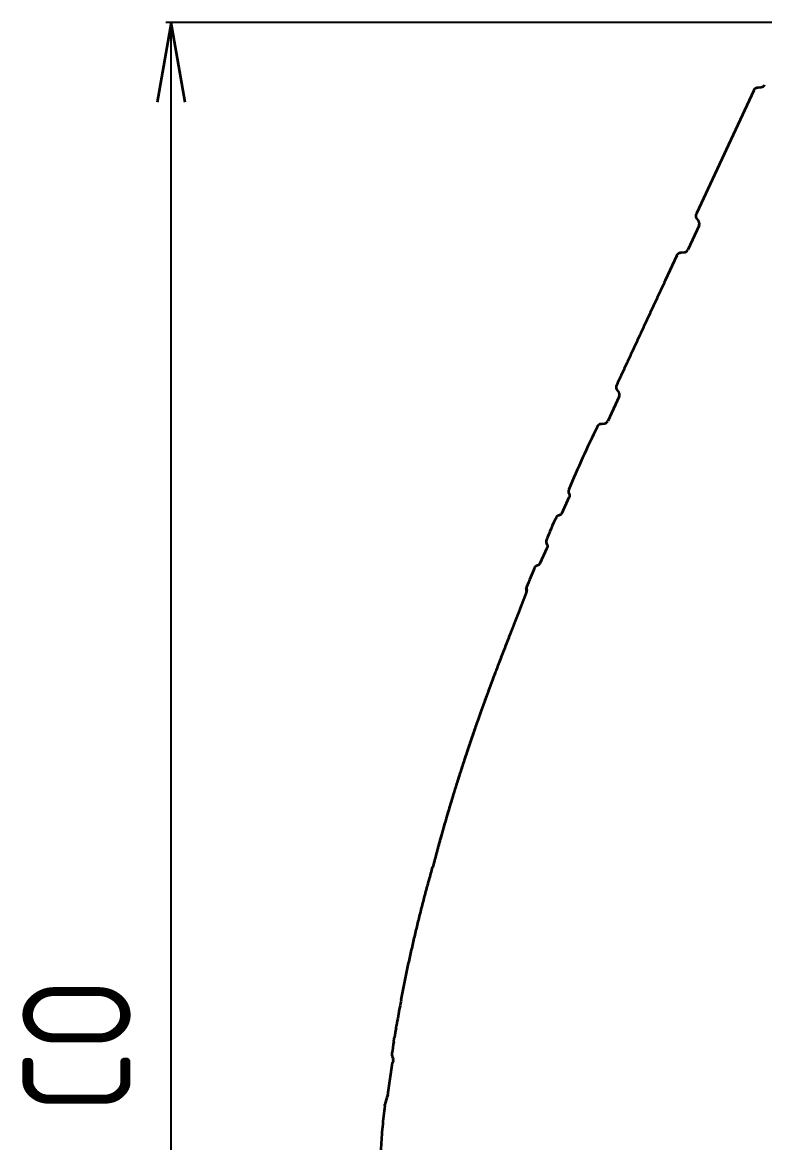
# Model space of a CAD drawing. Header units: millimetres. Extents: x 120 to 10915, y 515 to 8014.
# Drawn here: x 7713.1 to 7988.4, y 7370.6 to 7785.8 of the extents above; entities that cross this region are included whole.
import ezdxf
from ezdxf.enums import TextEntityAlignment as Align

# ---------------------------------------------------------------- set-up
doc = ezdxf.new("R2010")
doc.units = ezdxf.units.MM
doc.layers.get('0').update_dxf_attribs({"lineweight": 13})
doc.layers.add('201_Dimensions', color=7, linetype='Continuous', lineweight=13)
doc.styles.get("Standard").update_dxf_attribs({"font": 'isocp.shx'})

# ---------------------------------------------------------------- blocks, each defined once
blk = doc.blocks.new('BLOCK13')
at = {"layer": '201_Dimensions', "color": 2, "lineweight": 25}
for p, q in [((8141.599609, 3885.795898), (7766.277832, 3885.795898)), ((7768.277832, 3127.5), (7768.277832, 3885.795898))]:
    blk.add_line(p, q, dxfattribs=at)
at = {"layer": '201_Dimensions', "color": 2, "lineweight": 35}
blk.add_lwpolyline([(7773.487305, 3856.251709), (7768.277832, 3885.795898), (7763.068359, 3856.251709)], dxfattribs=at)
at = {"layer": '201_Dimensions', "color": 2, "lineweight": 18, "width": 0.65625}
blk.add_text('CO', height=40, rotation=90, dxfattribs=at).set_placement((7753.277832, 3481.647949), (7753.277832, 3531.647949), align=Align.FIT)
blk = doc.blocks.new('2903066')
at = {"layer": '201_Dimensions', "color": 3, "lineweight": 35}
for p, q in [((7985.98, 3861.68), (7987.13, 3861.78)), ((7984.35, 3860.53), (7963.1, 3814.96)), ((7963.27, 3812.97), (7963.93, 3812.02)), ((7964.06, 3810.53), (7959.84, 3801.47)), ((7955.82, 3799.36), (7951.51, 3790.11)), ((7957.46, 3800.51), (7958.61, 3800.61)), ((7933.72, 3749.48), (7934.35, 3748.58)), ((7934.48, 3747.09), (7930.25, 3738.03)), ((7927.98, 3737.07), (7929.02, 3737.17)), ((7913.33, 3704.01), (7915.93, 3709.79)), ((7915.75, 3711.27), (7915.97, 3710.66)), ((7912.18, 3703.22), (7912.66, 3703.39)), ((7905.13, 3685.35), (7907.73, 3691.11)), ((7907.51, 3692.66), (7907.75, 3692.01)), ((7904.15, 3684.61), (7904.47, 3684.73)), ((7897.62, 3668.37), (7896.85, 3666.4)), ((7897.62, 3668.36), (7896.85, 3666.38)), ((7897.62, 3668.36), (7896.85, 3666.38)), ((7851.69, 3513.07), (7851.86, 3514.06)), ((7848.83, 3489.16), (7850.39, 3500.27)), ((7850.61, 3500.51), (7850.62, 3500.62)), ((7850.66, 3501.1), (7850.69, 3501.36))]:
    blk.add_line(p, q, dxfattribs=at)
for centre, radius, start, end in [((7987, 3863.28), 1.5, 275.0006, 335), ((7962.7, 3811.16), 1.5, 20.0301, 34.978), ((7962.7, 3811.16), 1.5, 335, 20.0029), ((7958.48, 3802.1), 1.5, 275.0006, 335), ((7933.12, 3747.72), 1.5, 335, 34.9994), ((7928.89, 3738.66), 1.5, 275.0006, 335), ((8233.82, 3582.51), 343.63, 153.4744, 157.7495), ((7920.89, 3710.47), 5.54, 157.1141, 160.2553), ((7969.6, 3671.67), 66, 152.3319, 160.2405), ((9010.03, 3211.18), 1203.56, 156.88997, 157.25632), ((7900.94, 3676.12), 0.95, 157.2601, 176.8376), ((7900.94, 3676.12), 0.95, 176.8376, 185.2151), ((8424.97, 3414.19), 581.75, 169.44217, 170.11543), ((8383.55, 3422.2), 539.56, 169.1776, 169.4714), ((8176.24, 3456.13), 329.51, 170.0498, 170.6662), ((8419.79, 3415.21), 576.47, 170.72745, 171.16991), ((7875.35, 3510.47), 26.27, 196.821, 199.6321), ((7849.88, 3500.82), 0.747, 314.2481, 318.1114), ((7900.67, 3470.72), 54.93, 161.4559, 165.1633)]:
    blk.add_arc(centre, radius, start, end, dxfattribs=at)
for points, degree, knots in [([(7984.35, 3860.53), (7984.42, 3860.69), (7984.49, 3860.85), (7984.58, 3861), (7984.7, 3861.18), (7984.86, 3861.32), (7984.9, 3861.35), (7984.96, 3861.4), (7985.04, 3861.45), (7985.07, 3861.47), (7985.23, 3861.55), (7985.39, 3861.6), (7985.52, 3861.63), (7985.69, 3861.65), (7985.86, 3861.67), (7985.9, 3861.67), (7985.94, 3861.68), (7985.98, 3861.68)], 5, [0, 0, 0, 0, 0, 0, 4.875972, 4.875972, 4.875972, 6.098385, 6.098385, 6.098385, 7.32143, 7.32143, 7.32143, 10.985931, 10.985931, 10.985931, 12.168821, 12.168821, 12.168821, 12.168821, 12.168821, 12.168821]), ([(7963.1, 3814.96), (7963.03, 3814.82), (7962.96, 3814.67), (7962.9, 3814.52), (7962.84, 3814.3), (7962.82, 3814.07), (7962.82, 3814.01), (7962.83, 3813.85), (7962.87, 3813.69), (7962.9, 3813.6), (7962.94, 3813.51), (7962.98, 3813.42)], 5, [0, 0, 0, 0, 0, 0, 4.570335, 4.570335, 4.570335, 6.401867, 6.401867, 6.401867, 9.130798, 9.130798, 9.130798, 9.130798, 9.130798, 9.130798]), ([(7962.98, 3813.42), (7963, 3813.39), (7963.03, 3813.33), (7963.08, 3813.25), (7963.13, 3813.17), (7963.18, 3813.1), (7963.22, 3813.04), (7963.25, 3812.99), (7963.27, 3812.97)], 3, [0, 0, 0, 0, 0.44588, 0.845582, 1.168084, 1.49061, 1.817609, 2.147614, 2.147614, 2.147614, 2.147614]), ([(7955.82, 3799.36), (7955.89, 3799.51), (7955.96, 3799.67), (7956.05, 3799.83), (7956.18, 3800), (7956.34, 3800.15), (7956.37, 3800.18), (7956.44, 3800.23), (7956.51, 3800.27), (7956.55, 3800.3), (7956.7, 3800.37), (7956.87, 3800.43), (7956.99, 3800.45), (7957.16, 3800.48), (7957.33, 3800.5), (7957.37, 3800.5), (7957.42, 3800.5), (7957.46, 3800.51)], 5, [0, 0, 0, 0, 0, 0, 4.875972, 4.875972, 4.875972, 6.098385, 6.098385, 6.098385, 7.32143, 7.32143, 7.32143, 10.985931, 10.985931, 10.985931, 12.168821, 12.168821, 12.168821, 12.168821, 12.168821, 12.168821]), ([(7933.54, 3751.47), (7933.47, 3751.31), (7933.4, 3751.16), (7933.33, 3750.99), (7933.28, 3750.78), (7933.27, 3750.57), (7933.27, 3750.53), (7933.28, 3750.44), (7933.29, 3750.35), (7933.3, 3750.31), (7933.33, 3750.15), (7933.4, 3749.99), (7933.46, 3749.87), (7933.55, 3749.73), (7933.65, 3749.59), (7933.67, 3749.55), (7933.69, 3749.52), (7933.72, 3749.48)], 5, [0, 0, 0, 0, 0, 0, 4.859241, 4.859241, 4.859241, 6.077452, 6.077452, 6.077452, 7.296286, 7.296286, 7.296286, 10.948219, 10.948219, 10.948219, 12.127315, 12.127315, 12.127315, 12.127315, 12.127315, 12.127315]), ([(7926.37, 3735.97), (7926.44, 3736.12), (7926.52, 3736.27), (7926.6, 3736.42), (7926.73, 3736.59), (7926.89, 3736.73), (7926.92, 3736.76), (7926.99, 3736.81), (7927.06, 3736.85), (7927.09, 3736.87), (7927.24, 3736.95), (7927.4, 3737), (7927.53, 3737.02), (7927.69, 3737.05), (7927.86, 3737.06), (7927.9, 3737.07), (7927.94, 3737.07), (7927.98, 3737.07)], 5, [0, 0, 0, 0, 0, 0, 4.738775, 4.738775, 4.738775, 5.926696, 5.926696, 5.926696, 7.115172, 7.115172, 7.115172, 10.683393, 10.683393, 10.683393, 11.838101, 11.838101, 11.838101, 11.838101, 11.838101, 11.838101]), ([(7915.67, 3712.34), (7915.66, 3712.3), (7915.64, 3712.26), (7915.63, 3712.22), (7915.61, 3712.13), (7915.6, 3712.05), (7915.59, 3712), (7915.59, 3711.94), (7915.59, 3711.87), (7915.59, 3711.85), (7915.61, 3711.72), (7915.64, 3711.59), (7915.68, 3711.48), (7915.71, 3711.37), (7915.75, 3711.27)], 5, [0, 0, 0, 0, 0, 0, 1.260819, 1.260819, 1.260819, 2.515819, 2.515819, 2.515819, 3.143898, 3.143898, 3.143898, 6.276162, 6.276162, 6.276162, 6.276162, 6.276162, 6.276162]), ([(7915.97, 3710.66), (7916, 3710.58), (7916.03, 3710.49), (7916.05, 3710.4), (7916.07, 3710.24), (7916.05, 3710.07), (7916.02, 3710), (7915.99, 3709.92), (7915.95, 3709.84), (7915.95, 3709.82), (7915.94, 3709.8), (7915.93, 3709.79)], 5, [0, 0, 0, 0, 0, 0, 2.605337, 2.605337, 2.605337, 4.690776, 4.690776, 4.690776, 5.204511, 5.204511, 5.204511, 5.204511, 5.204511, 5.204511]), ([(7912.66, 3703.39), (7912.68, 3703.4), (7912.71, 3703.41), (7912.76, 3703.43), (7912.8, 3703.45), (7912.85, 3703.47), (7912.89, 3703.49), (7912.93, 3703.51), (7912.97, 3703.53), (7913.01, 3703.56), (7913.04, 3703.58), (7913.08, 3703.61), (7913.11, 3703.65), (7913.14, 3703.69), (7913.18, 3703.74), (7913.21, 3703.78), (7913.22, 3703.8)], 3, [0, 0, 0, 0, 0.199395, 0.397146, 0.592602, 0.785317, 0.975063, 1.161852, 1.345927, 1.527747, 1.707952, 1.887314, 2.066677, 2.246882, 2.535958, 2.831385, 2.831385, 2.831385, 2.831385]), ([(7911.15, 3702.32), (7911.17, 3702.34), (7911.19, 3702.39), (7911.23, 3702.46), (7911.27, 3702.52), (7911.3, 3702.59), (7911.34, 3702.65), (7911.38, 3702.71), (7911.42, 3702.76), (7911.46, 3702.81), (7911.51, 3702.86), (7911.55, 3702.9), (7911.6, 3702.94), (7911.66, 3702.98), (7911.71, 3703.02), (7911.77, 3703.05), (7911.83, 3703.08), (7911.9, 3703.11), (7911.97, 3703.14), (7912.04, 3703.16), (7912.11, 3703.19), (7912.16, 3703.21), (7912.18, 3703.22)], 3, [0, 0, 0, 0, 0.32196, 0.638428, 0.94702, 1.24623, 1.535385, 1.814611, 2.08478, 2.347442, 2.604718, 2.859143, 3.113469, 3.370432, 3.632531, 3.901819, 4.179758, 4.467103, 4.763839, 5.069127, 5.381263, 5.697644, 5.697644, 5.697644, 5.697644]), ([(7907.49, 3693.98), (7907.47, 3693.9), (7907.44, 3693.83), (7907.41, 3693.75), (7907.38, 3693.64), (7907.36, 3693.54), (7907.35, 3693.51), (7907.34, 3693.43), (7907.33, 3693.35), (7907.33, 3693.29), (7907.34, 3693.21), (7907.35, 3693.13), (7907.36, 3693.1), (7907.38, 3693), (7907.42, 3692.89), (7907.45, 3692.81), (7907.48, 3692.74), (7907.51, 3692.66)], 5, [0, 0, 0, 0, 0, 0, 2.34546, 2.34546, 2.34546, 3.125544, 3.125544, 3.125544, 4.683734, 4.683734, 4.683734, 5.46417, 5.46417, 5.46417, 7.801863, 7.801863, 7.801863, 7.801863, 7.801863, 7.801863]), ([(7907.75, 3692.01), (7907.79, 3691.93), (7907.82, 3691.84), (7907.85, 3691.75), (7907.87, 3691.58), (7907.85, 3691.41), (7907.82, 3691.34), (7907.79, 3691.25), (7907.75, 3691.17), (7907.74, 3691.15), (7907.74, 3691.13), (7907.73, 3691.11)], 5, [0, 0, 0, 0, 0, 0, 2.685609, 2.685609, 2.685609, 4.835487, 4.835487, 4.835487, 5.36444, 5.36444, 5.36444, 5.36444, 5.36444, 5.36444]), ([(7903.06, 3683.58), (7903.09, 3683.67), (7903.13, 3683.75), (7903.17, 3683.84), (7903.23, 3683.95), (7903.29, 3684.06), (7903.31, 3684.09), (7903.37, 3684.16), (7903.43, 3684.24), (7903.47, 3684.28), (7903.6, 3684.38), (7903.74, 3684.45), (7903.83, 3684.49), (7903.94, 3684.54), (7904.06, 3684.58), (7904.09, 3684.59), (7904.12, 3684.6), (7904.15, 3684.61)], 5, [0, 0, 0, 0, 0, 0, 2.697044, 2.697044, 2.697044, 3.594681, 3.594681, 3.594681, 5.389422, 5.389422, 5.389422, 8.079918, 8.079918, 8.079918, 8.959985, 8.959985, 8.959985, 8.959985, 8.959985, 8.959985]), ([(7904.47, 3684.73), (7904.56, 3684.77), (7904.65, 3684.8), (7904.73, 3684.84), (7904.88, 3684.93), (7904.98, 3685.07), (7905.02, 3685.13), (7905.07, 3685.21), (7905.11, 3685.3), (7905.11, 3685.32), (7905.12, 3685.33), (7905.13, 3685.35)], 5, [0, 0, 0, 0, 0, 0, 2.69552, 2.69552, 2.69552, 4.853354, 4.853354, 4.853354, 5.384183, 5.384183, 5.384183, 5.384183, 5.384183, 5.384183]), ([(7900.03, 3674.76), (7900.03, 3674.76), (7900.03, 3674.75), (7900.03, 3674.73), (7900.02, 3674.71), (7900.02, 3674.69), (7900.01, 3674.67), (7900, 3674.64), (7899.99, 3674.62), (7899.99, 3674.59), (7899.98, 3674.57), (7899.97, 3674.55), (7899.96, 3674.52), (7899.96, 3674.49), (7899.95, 3674.46), (7899.94, 3674.43), (7899.93, 3674.4), (7899.91, 3674.36), (7899.9, 3674.32), (7899.89, 3674.28), (7899.87, 3674.24), (7899.86, 3674.2), (7899.84, 3674.15), (7899.83, 3674.11), (7899.81, 3674.06), (7899.79, 3674), (7899.77, 3673.94), (7899.74, 3673.86), (7899.71, 3673.77), (7899.67, 3673.68), (7899.65, 3673.62), (7899.64, 3673.58)], 3, [0, 0, 0, 0, 0.065213, 0.136094, 0.213041, 0.296477, 0.391186, 0.493521, 0.603991, 0.723121, 0.797843, 0.903322, 1.014629, 1.13202, 1.255751, 1.387869, 1.52692, 1.676671, 1.834019, 1.999212, 2.172496, 2.357648, 2.551489, 2.755909, 2.969467, 3.19232, 3.424594, 3.783317, 4.162422, 4.564343, 4.986391, 4.986391, 4.986391, 4.986391]), ([(7900.13, 3675.27), (7900.13, 3675.22), (7900.13, 3675.18), (7900.12, 3675.13), (7900.11, 3675.03), (7900.08, 3674.88), (7900.06, 3674.81), (7899.99, 3674.58), (7899.91, 3674.33), (7899.85, 3674.17), (7899.78, 3673.96), (7899.7, 3673.76), (7899.68, 3673.71), (7899.67, 3673.66), (7899.65, 3673.62)], 5, [0, 0, 0, 0, 0, 0, 2.25653, 2.25653, 2.25653, 4.381603, 4.381603, 4.381603, 8.005716, 8.005716, 8.005716, 9.017222, 9.017222, 9.017222, 9.017222, 9.017222, 9.017222]), ([(7900.06, 3674.94), (7900.06, 3674.97), (7900.06, 3675.03), (7900.06, 3675.12), (7900.06, 3675.2), (7900.06, 3675.28), (7900.05, 3675.35), (7900.05, 3675.42), (7900.04, 3675.48), (7900.04, 3675.54), (7900.03, 3675.59), (7900.03, 3675.65), (7900.02, 3675.7), (7900.02, 3675.75), (7900.01, 3675.79), (7900.01, 3675.83), (7900.01, 3675.87), (7900, 3675.9), (7900, 3675.93), (7900, 3675.96), (7899.99, 3675.98), (7899.99, 3676), (7899.99, 3676.01), (7899.99, 3676.02), (7899.99, 3676.03), (7899.99, 3676.04), (7899.99, 3676.04)], 3, [0, 0, 0, 0, 0.396461, 0.744357, 1.069915, 1.362174, 1.651959, 1.917757, 2.162564, 2.388568, 2.62456, 2.844627, 3.049812, 3.240941, 3.418631, 3.583301, 3.735182, 3.874327, 3.988257, 4.089323, 4.177247, 4.251658, 4.312171, 4.358473, 4.390409, 4.408064, 4.408064, 4.408064, 4.408064]), ([(7900.06, 3674.94), (7900.06, 3674.93), (7900.06, 3674.93), (7900.06, 3674.92), (7900.06, 3674.91), (7900.06, 3674.9), (7900.06, 3674.89), (7900.06, 3674.89), (7900.06, 3674.88), (7900.06, 3674.88), (7900.05, 3674.87), (7900.05, 3674.86), (7900.05, 3674.86), (7900.05, 3674.85), (7900.05, 3674.84), (7900.05, 3674.83), (7900.05, 3674.82), (7900.05, 3674.81), (7900.04, 3674.8), (7900.04, 3674.79), (7900.04, 3674.78), (7900.04, 3674.77), (7900.03, 3674.76)], 3, [0, 0, 0, 0, 0.0354874, 0.0714582, 0.1080202, 0.1453222, 0.172016, 0.199869, 0.2170336, 0.2359167, 0.2644822, 0.2984281, 0.3273338, 0.3640442, 0.3920252, 0.4235957, 0.4590485, 0.4986786, 0.5427954, 0.5917828, 0.6460715, 0.7061237, 0.7061237, 0.7061237, 0.7061237]), ([(7900.06, 3676.49), (7900.06, 3676.49), (7900.06, 3676.49), (7900.07, 3676.39), (7900.07, 3676.33), (7900.08, 3676.26), (7900.09, 3676.17), (7900.11, 3675.98), (7900.13, 3675.73), (7900.14, 3675.6), (7900.14, 3675.45), (7900.13, 3675.27)], 5, [0, 0, 0, 0, 0, 0, 0.414953, 0.414953, 0.414953, 12.902713, 12.902713, 12.902713, 22.576415, 22.576415, 22.576415, 22.576415, 22.576415, 22.576415]), ([(7899.65, 3673.62), (7899.56, 3673.38), (7899.47, 3673.15), (7899.38, 3672.91), (7899.09, 3672.13), (7898.78, 3671.35), (7898.58, 3670.84), (7898.26, 3670.02), (7897.95, 3669.2), (7897.84, 3668.93), (7897.73, 3668.65), (7897.62, 3668.37)], 5, [0, 0, 0, 0, 0, 0, 5.15465, 5.15465, 5.15465, 16.924416, 16.924416, 16.924416, 22.931313, 22.931313, 22.931313, 22.931313, 22.931313, 22.931313]), ([(7899.64, 3673.58), (7899.62, 3673.53), (7899.58, 3673.43), (7899.52, 3673.28), (7899.46, 3673.11), (7899.39, 3672.94), (7899.32, 3672.76), (7899.25, 3672.57), (7899.18, 3672.38), (7899.1, 3672.17), (7899.02, 3671.96), (7898.93, 3671.75), (7898.85, 3671.53), (7898.76, 3671.3), (7898.67, 3671.08), (7898.58, 3670.84), (7898.49, 3670.61), (7898.4, 3670.37), (7898.3, 3670.12), (7898.21, 3669.88), (7898.11, 3669.63), (7898.01, 3669.38), (7897.91, 3669.13), (7897.82, 3668.87), (7897.72, 3668.62), (7897.65, 3668.44), (7897.62, 3668.36)], 3, [0, 0, 0, 0, 0.625551, 1.288249, 1.990694, 2.729502, 3.505723, 4.315079, 5.157479, 6.028678, 6.92544, 7.846349, 8.790457, 9.754599, 10.737839, 11.737645, 12.753251, 13.782666, 14.824933, 15.878892, 16.943686, 18.018575, 19.103624, 20.197611, 21.300098, 22.410759, 22.410759, 22.410759, 22.410759]), ([(7896.85, 3666.38), (7896.81, 3666.3), (7896.75, 3666.13), (7896.65, 3665.88), (7896.55, 3665.63), (7896.45, 3665.37), (7896.35, 3665.12), (7896.25, 3664.86), (7896.15, 3664.59), (7896.05, 3664.33), (7895.95, 3664.06), (7895.84, 3663.79), (7895.73, 3663.52), (7895.63, 3663.25), (7895.52, 3662.97), (7895.41, 3662.69), (7895.3, 3662.4), (7895.19, 3662.11), (7895.07, 3661.82), (7894.96, 3661.53), (7894.84, 3661.23), (7894.73, 3660.93), (7894.61, 3660.63), (7894.49, 3660.32), (7894.37, 3660.01), (7894.28, 3659.8), (7894.24, 3659.7)], 3, [0, 0, 0, 0, 1.070613, 2.14836, 3.233775, 4.327556, 5.430403, 6.542978, 7.665884, 8.79966, 9.94482, 11.101727, 12.27074, 13.452184, 14.646555, 15.853957, 17.074685, 18.309036, 19.557324, 20.819776, 22.096584, 23.387825, 24.69353, 26.013174, 27.345988, 28.690677, 28.690677, 28.690677, 28.690677]), ([(7896.85, 3666.4), (7896.61, 3665.77), (7896.37, 3665.15), (7896.13, 3664.54), (7895.61, 3663.2), (7895.09, 3661.86), (7894.81, 3661.14), (7894.53, 3660.42), (7894.25, 3659.7)], 5, [0, 0, 0, 0, 0, 0, 13.503492, 13.503492, 13.503492, 28.958976, 28.958976, 28.958976, 28.958976, 28.958976, 28.958976]), ([(7894.25, 3659.7), (7893.7, 3658.32), (7893.16, 3656.94), (7892.63, 3655.57), (7891.76, 3653.34), (7890.89, 3651.1), (7890.56, 3650.25), (7890.01, 3648.82), (7889.46, 3647.38), (7889.24, 3646.8), (7889.01, 3646.22), (7888.79, 3645.64)], 5, [0, 0, 0, 0, 0, 0, 29.886148, 29.886148, 29.886148, 48.257489, 48.257489, 48.257489, 60.732485, 60.732485, 60.732485, 60.732485, 60.732485, 60.732485]), ([(7894.24, 3659.7), (7894.17, 3659.51), (7894.03, 3659.14), (7893.8, 3658.58), (7893.58, 3658.01), (7893.36, 3657.44), (7893.13, 3656.86), (7892.9, 3656.28), (7892.68, 3655.69), (7892.45, 3655.11), (7892.22, 3654.52), (7891.99, 3653.93), (7891.76, 3653.34), (7891.53, 3652.75), (7891.3, 3652.16), (7891.07, 3651.57), (7890.84, 3650.98), (7890.61, 3650.38), (7890.38, 3649.79), (7890.15, 3649.2), (7889.93, 3648.61), (7889.7, 3648.02), (7889.47, 3647.42), (7889.25, 3646.83), (7889.02, 3646.24), (7888.87, 3645.84), (7888.79, 3645.64)], 3, [0, 0, 0, 0, 2.388267, 4.805863, 7.248727, 9.712759, 12.194444, 14.690427, 17.197952, 19.71442, 22.237719, 24.766137, 27.298281, 29.833059, 32.369684, 34.907499, 37.446072, 39.98511, 42.524426, 45.063876, 47.603368, 50.142831, 52.682212, 55.221483, 57.760663, 60.299861, 60.299861, 60.299861, 60.299861]), ([(7888.79, 3645.64), (7886, 3638.29), (7883.28, 3630.9), (7880.67, 3623.47), (7877.52, 3614.15), (7874.54, 3604.78), (7873.95, 3602.9), (7873.37, 3601.03), (7872.79, 3599.15)], 5, [0, 0, 0, 0, 0, 0, 158.175555, 158.175555, 158.175555, 197.68309, 197.68309, 197.68309, 197.68309, 197.68309, 197.68309]), ([(7888.79, 3645.64), (7888.55, 3645), (7888.07, 3643.73), (7887.34, 3641.81), (7886.63, 3639.89), (7885.92, 3637.96), (7885.21, 3636.04), (7884.51, 3634.11), (7883.81, 3632.19), (7883.12, 3630.26), (7882.43, 3628.33), (7881.75, 3626.39), (7881.07, 3624.46), (7880.4, 3622.52), (7879.74, 3620.58), (7879.08, 3618.64), (7878.42, 3616.7), (7877.78, 3614.76), (7877.13, 3612.81), (7876.5, 3610.87), (7875.86, 3608.92), (7875.24, 3606.97), (7874.62, 3605.02), (7874, 3603.06), (7873.4, 3601.11), (7872.99, 3599.8), (7872.79, 3599.15)], 3, [0, 0, 0, 0, 8.200227, 16.400213, 24.599974, 32.799522, 40.998829, 49.197901, 57.39671, 65.595256, 73.793517, 81.99148, 90.189113, 98.386406, 106.583321, 114.779845, 122.975946, 131.171594, 139.36674, 147.561366, 155.755442, 163.948944, 172.141858, 180.334186, 188.525954, 196.717215, 196.717215, 196.717215, 196.717215]), ([(7872.79, 3599.15), (7871.35, 3594.43), (7869.95, 3589.7), (7868.59, 3584.96), (7867.14, 3579.67), (7865.74, 3574.37), (7865.6, 3573.84), (7865.46, 3573.31), (7865.32, 3572.78)], 5, [0, 0, 0, 0, 0, 0, 99.171628, 99.171628, 99.171628, 110.170668, 110.170668, 110.170668, 110.170668, 110.170668, 110.170668]), ([(7872.79, 3599.15), (7872.6, 3598.52), (7872.22, 3597.27), (7871.66, 3595.4), (7871.1, 3593.52), (7870.54, 3591.64), (7870, 3589.76), (7869.45, 3587.88), (7868.92, 3586), (7868.38, 3584.11), (7867.86, 3582.23), (7867.34, 3580.34), (7866.82, 3578.45), (7866.32, 3576.56), (7865.81, 3574.67), (7865.48, 3573.41), (7865.32, 3572.78)], 3, [0, 0, 0, 0, 7.836961, 15.673165, 23.508582, 31.343195, 39.176994, 47.009968, 54.842109, 62.673395, 70.503799, 78.333306, 86.161881, 93.989473, 101.81604, 109.641555, 109.641555, 109.641555, 109.641555]), ([(7853.58, 3523.51), (7853.9, 3525.17), (7854.55, 3528.48), (7855.57, 3533.44), (7856.64, 3538.4), (7857.75, 3543.34), (7858.9, 3548.28), (7860.1, 3553.21), (7861.34, 3558.12), (7862.62, 3563.03), (7863.95, 3567.91), (7864.86, 3571.16), (7865.32, 3572.78)], 3, [0, 0, 0, 0, 20.266526, 40.535684, 60.80731, 81.081088, 101.358533, 121.637713, 141.914402, 162.192679, 182.48121, 202.66708, 202.66708, 202.66708, 202.66708]), ([(7850.85, 3508.09), (7850.86, 3508.14), (7850.87, 3508.22), (7850.89, 3508.34), (7850.91, 3508.47), (7850.93, 3508.59), (7850.95, 3508.71), (7850.97, 3508.84), (7850.99, 3508.96), (7851.01, 3509.08), (7851.03, 3509.21), (7851.05, 3509.33), (7851.07, 3509.45), (7851.09, 3509.53), (7851.09, 3509.58)], 3, [0, 0, 0, 0, 0.500811, 1.001619, 1.502425, 2.003229, 2.503478, 3.003724, 3.503968, 4.00421, 4.50423, 5.004248, 5.50466, 6.005075, 6.005075, 6.005075, 6.005075]), ([(7850.15, 3503.7), (7850.15, 3503.67), (7850.14, 3503.62), (7850.13, 3503.55), (7850.12, 3503.48), (7850.11, 3503.41), (7850.11, 3503.35), (7850.11, 3503.28), (7850.12, 3503.22), (7850.13, 3503.15), (7850.15, 3503.08), (7850.16, 3503.01), (7850.19, 3502.94), (7850.2, 3502.89), (7850.21, 3502.87)], 3, [0, 0, 0, 0, 0.30272, 0.600242, 0.886514, 1.1598, 1.422754, 1.678883, 1.934781, 2.196857, 2.470218, 2.758573, 3.061839, 3.375499, 3.375499, 3.375499, 3.375499]), ([(7850.4, 3500.29), (7850.4, 3500.29), (7850.4, 3500.29), (7850.4, 3500.29), (7850.39, 3500.28), (7850.39, 3500.28), (7850.39, 3500.28), (7850.39, 3500.28), (7850.39, 3500.28), (7850.39, 3500.27), (7850.39, 3500.27), (7850.39, 3500.27)], 5, [0, 0, 0, 0, 0, 0, 0.734157, 0.734157, 0.734157, 1.511361, 1.511361, 1.511361, 2.489508, 2.489508, 2.489508, 2.489508, 2.489508, 2.489508]), ([(7850.61, 3501.64), (7850.62, 3501.62), (7850.63, 3501.59), (7850.65, 3501.53), (7850.67, 3501.48), (7850.68, 3501.43), (7850.69, 3501.39), (7850.69, 3501.36), (7850.69, 3501.36)], 3, [0, 0, 0, 0, 0.24183, 0.476448, 0.699537, 0.910662, 1.112688, 1.200418, 1.200418, 1.200418, 1.200418]), ([(7848.6, 3488.19), (7848.61, 3488.22), (7848.63, 3488.28), (7848.66, 3488.36), (7848.68, 3488.44), (7848.71, 3488.52), (7848.73, 3488.6), (7848.75, 3488.67), (7848.76, 3488.74), (7848.78, 3488.82), (7848.79, 3488.9), (7848.8, 3488.98), (7848.82, 3489.07), (7848.82, 3489.13), (7848.83, 3489.16)], 3, [0, 0, 0, 0, 0.376038, 0.736059, 1.0768, 1.400677, 1.71092, 2.014472, 2.318014, 2.627866, 2.949179, 3.284556, 3.632814, 3.988525, 3.988525, 3.988525, 3.988525]), ([(7847.48, 3484.28), (7847.33, 3482.98), (7847.04, 3480.38), (7846.65, 3476.47), (7846.32, 3472.56), (7846.05, 3468.64), (7845.87, 3464.72), (7845.79, 3460.8), (7845.85, 3456.89), (7846.07, 3452.98), (7846.5, 3449.1), (7847.17, 3445.26), (7848.12, 3441.5), (7848.96, 3439.07), (7849.43, 3437.87)], 3, [0, 0, 0, 0, 15.712437, 31.42248, 47.132564, 62.834794, 78.525647, 94.206076, 109.870248, 125.506906, 141.132739, 156.701135, 172.199809, 187.624803, 187.624803, 187.624803, 187.624803]), ([(7847.48, 3484.28), (7847.48, 3484.3), (7847.49, 3484.33), (7847.49, 3484.37), (7847.5, 3484.42), (7847.51, 3484.46), (7847.51, 3484.5), (7847.52, 3484.54), (7847.53, 3484.58), (7847.54, 3484.62), (7847.54, 3484.66), (7847.56, 3484.7), (7847.57, 3484.74), (7847.57, 3484.77), (7847.58, 3484.78)], 3, [0, 0, 0, 0, 0.19013, 0.37472, 0.551246, 0.719639, 0.881193, 1.038535, 1.195116, 1.354337, 1.518386, 1.689237, 1.866146, 2.046258, 2.046258, 2.046258, 2.046258])]:
    blk.add_open_spline(points, degree=degree, knots=knots, dxfattribs=at)
for points in [[(7951.51, 3790.11), (7947.9, 3782.38), (7944.3, 3774.66), (7940.71, 3766.93), (7937.12, 3759.21), (7933.54, 3751.47)], [(7913.22, 3703.8), (7913.25, 3703.84), (7913.27, 3703.88), (7913.29, 3703.92), (7913.31, 3703.97), (7913.33, 3704.01)], [(7850.44, 3500.33), (7850.47, 3500.36), (7850.5, 3500.4), (7850.54, 3500.43), (7850.57, 3500.47), (7850.61, 3500.51)], [(7850.66, 3501.1), (7850.65, 3501), (7850.64, 3500.91), (7850.63, 3500.81), (7850.62, 3500.72), (7850.62, 3500.62)]]:
    blk.add_open_spline(points, degree=5, dxfattribs=at)
at = {"layer": '201_Dimensions', "lineweight": 0}
blk.add_blockref('BLOCK13', (0, 0), dxfattribs=at)

msp = doc.modelspace()

# ---------------------------------------------------------------- block references
at = {"color": 7, "lineweight": 35}
msp.add_blockref('2903066', (0, 3900), dxfattribs=at)

doc.saveas('drawing.dxf')
